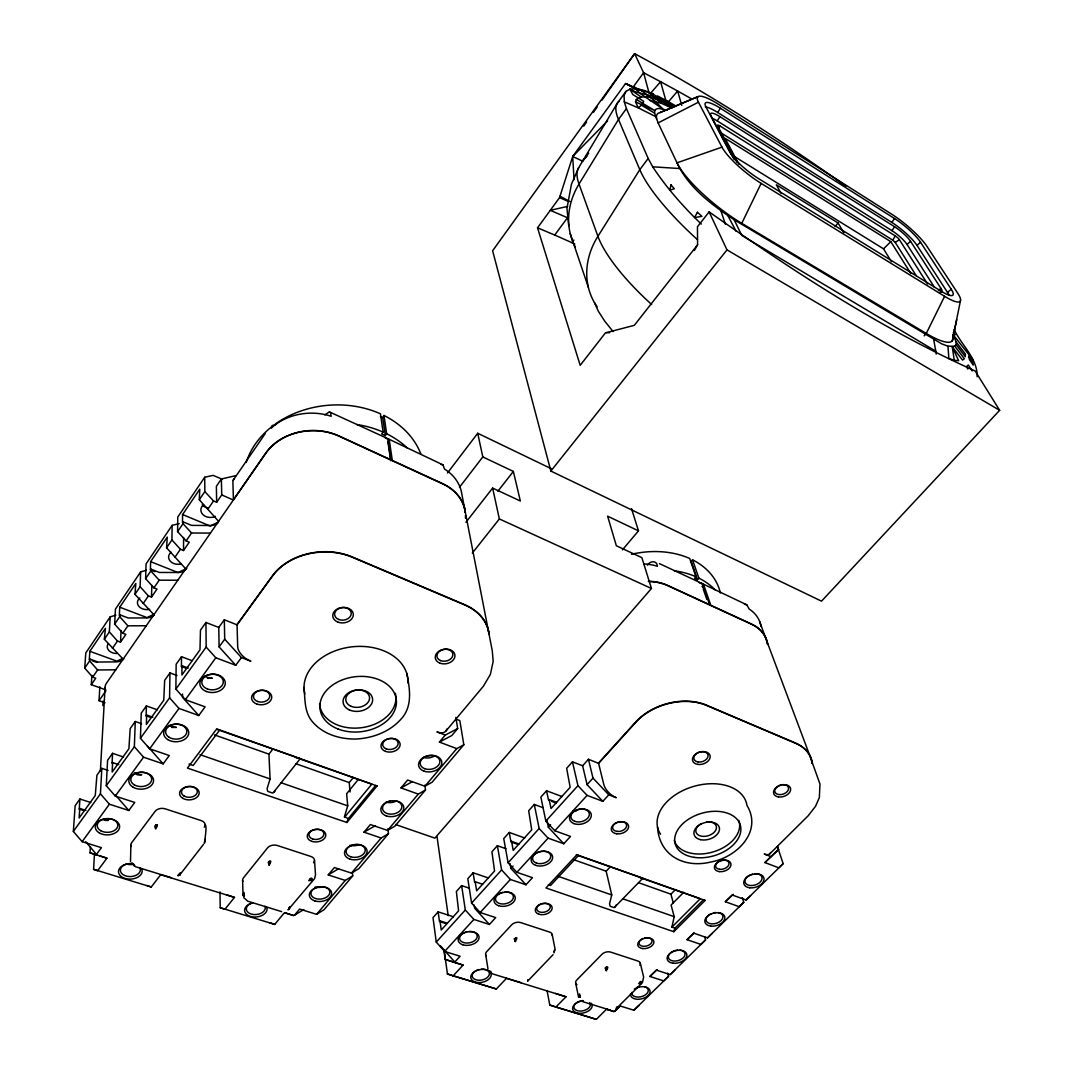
<?xml version="1.0" encoding="UTF-8"?>
<svg xmlns="http://www.w3.org/2000/svg" width="1073" height="1073" viewBox="0 0 1073 1073"><rect width="100%" height="100%" fill="white"/><g stroke="black" fill="none" stroke-linecap="round" stroke-linejoin="round"><path stroke-width="1.5" d="M186.031 668.211L181.431 666.507L181.511 656.73L191.973 660.646M91.902 675.454L91.299 684.695L105.516 689.751A12.554 8.96 0.4 0 1 106.348 683.38L218.584 521.33L199.31 499.723L199.779 489.167L182.571 514.544L182.504 522.591L183.014 521.84L191.571 525.381L210.429 525.515A9.63 7.498 0.1 0 0 218.382 522.35M188.271 668.05L181.994 665.716L181.927 674.971L199.98 649.862L200.463 630.173L205.949 622.488L218.771 627.437L219.107 646.912L235.752 665.287L241.425 657.588L250.867 661.183A14.472 8.302 34.9 0 1 237.683 646.67L237.053 624.553L272.448 575.785A57.607 43.671 -5.1 0 1 352.32 556.967L464.542 604.609A55.246 40.989 -9.3 0 1 488.939 633.781M179.218 523.557L172.136 525.368L171.921 539.96L180.412 549.255L183.523 550.516L189.237 542.187L186.125 540.926L177.595 531.618L183.014 523.678L183.014 521.84M182.558 694.043L182.544 697.329L198.76 715.503L205.131 706.852L185.347 699.703L175.878 689.094L176.16 664.227L181.511 656.73M183.523 550.516L183.604 537.493M177.595 531.618L177.756 517.065L204.715 477.257L213.138 475.366L221.937 479.162M141.582 723.712L135.265 721.499L134.366 746.728L143.554 757.203L163.15 763.869L169.279 755.54L149.657 748.806L140.429 738.304L169.588 697.839L169.95 672.919L177.018 675.507M185.696 568.824L166.583 547.82L167.267 537.117L150.622 561.648L150.394 569.83L154.995 571.654M146.357 570.259L140.643 571.896L140.12 586.703L148.409 595.917L151.494 597.111L151.816 585.55M150.676 717.408L146.116 715.812L146.397 705.913L157.436 709.83M152.889 717.247L146.652 715.047L146.384 724.423L163.767 700.24L164.665 680.322L169.95 672.919M151.494 597.111L157.02 589.064L153.935 587.856L145.606 578.642L150.824 570.957L150.877 569.106L159.367 572.459L177.984 572.486A9.509 7.229 0.5 0 0 185.79 569.401M140.429 738.304L141.247 713.129L146.397 705.913M145.606 578.642L146.076 563.861L172.136 525.368M130.879 845.242L130.504 861.364M153.895 614.735L134.943 594.294L135.828 583.471L119.733 607.197L119.331 615.5L119.814 614.802L128.224 617.994L146.612 617.914A9.389 6.961 0.7 0 0 154.271 614.896M667.138 110.237L658.943 108.427L656.274 108.99L654.785 110.546L654.557 113.108L658.125 122.912L677.023 162.828C688.544 187.762 711.855 204.876 734.147 219.737L941.571 343.789L947.942 346.203L954.809 346.217L956.083 344.607L956.191 342.046L953.629 335.782M115.924 615.097L110.184 616.881L109.352 631.917L117.467 641.037L120.525 642.164L121.088 630.455M123.502 757.015L112.571 753.313L112.075 763.319L112.598 762.581L118.781 764.66M112.598 762.581L112.142 772.05L128.894 748.753L130.182 728.634L135.265 721.499M120.525 642.164L125.876 634.384L122.805 633.244L114.663 624.11L119.72 616.68L119.814 614.802M108.091 770.427L101.828 768.348L100.433 793.832L109.392 804.2L128.827 810.477L134.742 802.443L115.28 796.099L106.281 785.718L107.595 760.274L112.571 753.313M114.663 624.11L115.441 609.115L140.643 571.896M100.406 770.816L105.06 687.605M123.14 659.144L104.349 639.253L105.422 628.322L89.85 651.284L89.287 659.68L89.743 658.996L98.099 662.041L116.246 661.88A9.268 6.706 0.9 0 0 123.771 658.916M99.896 855.878L106.924 858.185L97.603 870.766L93.592 869.345L94.491 853.29M102.86 705.658L103.115 701.085M85.719 841.688L96.463 854.43A13.869 9.134 -1.6 0 0 96.798 855.074L90.025 852.847L90.4 846.584M105.02 702.802L99.038 700.682L99.856 686.8M83.976 810.638L79.254 809.122L79.939 799.023L90.776 802.524M85.88 810.383L79.764 808.425L79.12 817.988L95.269 795.509L96.919 775.229L101.828 768.348M91.299 684.695L95.738 678.243L92.694 677.143L84.727 668.103L89.622 660.914L89.743 658.996M96.463 854.43L101.425 847.67L82.138 841.688L73.353 831.427L75.137 805.743L79.939 799.023M84.727 668.103L85.786 652.921L110.184 616.881M205.265 839.381L205.037 841.071L205.211 840.159C202.341 852.069 207.988 826.21 205.158 824.708M243.021 894.882L243.906 892.508L244.362 895.915L243.92 894.198L243.947 896.156L243.263 893.997L243.021 894.882L242.605 880.222M133.937 865.857L134.058 865.16L134.796 866.219L134.501 865.334M977.141 376.717C977.798 358.543 961.167 344.835 954.071 329.344M658.125 122.912L698.443 102.19A37.166 8.101 38.6 0 1 718.172 104.108L891.73 214.211A34.698 7.135 40 0 1 926.898 246.267L957.787 293.305A36.174 7.726 40.4 0 1 944.602 296.309L761.146 183.389A38.735 8.839 38.9 0 1 721.968 147.135L677.023 162.828A63.803 15.76 38.8 0 0 741.765 223.332L926.281 333.448A59.605 13.801 40.4 0 0 953.039 337.257L960.496 300.494M616.975 1006.769L616.264 1008.218M952.274 340.785L956.727 319.687M527.742 980.816L527.795 979.636M683.769 892.253L671.094 905.062L674.193 916.65L671.899 927.139L674.957 928.185L703.298 899.845L705.109 900.408L673.804 931.699L545.969 887.961L576.952 854.685M673.804 931.699L674.957 928.185M610.711 866.407L606.165 871.209L611.744 894.949L609.558 903.721L609.974 905.974A2.441 1.341 45.5 0 0 610.966 906.537L613.515 907.409A2.441 1.341 45.5 0 0 614.386 907.49L642.794 878.291L639.24 877.218A2.468 1.314 45.1 0 1 638.247 876.654L577.341 855.248M625.948 91.406L624.07 95.591L624.298 101.855L638.341 107.904L641.466 105.154L643.72 101.358L632.788 94.531L629.945 89.193L625.948 91.406L617.23 103.357L578.669 167.71L571.426 184.261L566.96 208.47L568.744 225.853M358.154 779.642L346.633 793.738L347.732 805.85L344.433 816.701L348.282 818.619L375.617 785.53L377.066 785.959L346.874 822.481L187.44 768.08L216.733 728.889L377.066 785.959M346.874 822.481L348.282 818.619M655.657 116.595L638.341 107.904L635.524 101.922L636.302 99.481C647.408 91.782 662.001 102.525 672.717 106.763L667.661 101.291L657.601 96.007M273.025 748.874L268.934 754.158L270.074 778.944L267.11 788.561L267.579 791.083A2.709 1.703 37 0 0 268.746 791.726L271.925 792.813A2.696 1.69 37.1 0 0 273.065 792.96L300.158 758.772M835.17 178.494L845.926 186.192C778.193 137.894 707.885 93.083 634.612 53.65L492.614 250.747L550.851 471.06L821.516 601.162L999.647 410.315L975.156 370.976C880.651 328.499 793.551 271.442 709.105 211.864L697.45 226.779L697.598 244.765L634.317 325.334L605.413 332.885L580.185 365.33L537.533 227.811L559.556 197.62L572.7 156.497L625.546 83.546L642.298 90.803M314.51 860.372L315.516 874.871L314.537 878.653L288.06 909.891L289.053 908.335M616.076 905.062L614.923 907.128M275.265 790.345L274.38 791.995M289.321 909.193L289.992 906.779L288.892 907.785M741.765 223.332L761.146 183.389M944.602 296.309L926.281 333.448L924.175 335.836M203.535 844.317L179.499 875.286L179.929 874.415L178.038 875.809L179.312 874.227L177.877 875.38M718.628 128.264L719.903 125.943L895.231 235.886A4.051 0.858 40 0 1 899.375 239.668L927.568 283.969M694.338 250.519L697.598 244.765M916.248 275.707L895.244 242.431L892.79 240.178L895.231 235.886M179.499 875.286L180.385 872.832L179.285 873.905M705.31 106.884A26.517 5.848 38.6 0 1 717.689 112.477L720.412 108.252L894.52 218.53A25.591 5.258 40 0 1 920.527 242.243L951.228 289.241L947.513 292.446A25.806 5.58 40.4 0 1 949.109 295.477M711.694 118.057A15.894 3.541 38.6 0 1 717.207 120.9L719.943 116.675L894.614 226.765A15.666 3.259 40 0 1 910.575 241.331L940.927 288.382A16.323 3.527 40.4 0 1 939.854 292.084M150.394 569.83L150.877 569.106M104.349 639.253L109.352 631.917M134.943 594.294L140.12 586.703M166.583 547.82L171.921 539.96M199.31 499.723L204.836 491.595L204.715 477.257M235.725 475.688L221.387 478.974L216.384 486.31L216.652 502.298L213.527 500.97L204.836 491.595M92.694 677.143L97.616 669.981L115.763 669.793M112.437 648.36L117.467 641.037M122.805 633.244L127.888 625.827L146.263 625.747M143.219 603.495L148.409 595.917M153.935 587.856L159.193 580.198L177.81 580.211M175.033 557.088L180.412 549.255M186.125 540.926L191.557 532.999L210.429 533.107M207.961 509.085L213.527 500.97M642.445 982.506L643.639 977.034L640.313 963.246M216.652 502.298L221.722 494.921L221.387 478.974M233.23 480.141L265.125 433.76M218.584 521.33L265.796 453.302A52.845 42.357 -3.6 0 1 339.001 436.175L442.559 483.829A50.833 39.983 -8.5 0 1 465.347 512.532M99.038 700.682L105.972 690.704M947.513 292.446L916.986 245.368A24.759 5.15 40 0 0 891.824 222.406L894.52 218.53M934.543 287.43L907.034 244.47A14.848 3.125 40 0 0 891.904 230.641L894.614 226.765M583.739 126.104L586.609 122.014M593.329 112.437L597.178 106.965M601.98 100.138L634.612 53.65L643.599 72.723L649.058 92.962M79.254 809.122L79.764 808.425M146.116 715.812L146.652 715.047M181.431 666.507L181.994 665.716M218.771 627.437L224.311 619.751L237.053 624.862L272.462 576.094A57.607 43.671 -5.1 0 1 352.346 557.276L464.596 604.904A55.26 40.989 -9.3 0 1 489.006 634.076M73.353 831.427L100.433 793.832M106.281 785.718L134.366 746.728M175.878 689.094L206.164 647.073L205.949 622.488M382.042 418.162L383.986 415.479A90.749 72.642 -4.7 0 1 420.951 454.255M219.107 646.912L224.713 639.173L224.311 619.751M82.138 841.688L109.392 804.2M115.28 796.099L143.554 757.203M149.657 748.806L179.003 708.435L198.76 715.503M185.347 699.703L215.834 657.776L235.752 665.287M275.278 424.076A90.749 72.642 -4.7 0 1 380.446 413.816L383.088 432.097L381.747 433.935L385.328 435.611L386.656 433.774L383.986 415.479M624.298 101.855L626.431 108.601L618.504 119.452L579.018 184.033A75.781 65.802 -26.5 0 0 575.423 247.259M537.533 227.811L554.728 235.041L567.469 217.752L550.288 210.321L567.617 206.405M553.856 951.577L554.996 949.444L553.936 952.851M554.728 235.041L571.936 242.686L573.894 240.057M188.996 764.03L193.167 765.465L219.683 730.042M626.431 108.601L648.186 158.455L639.803 169.668L597.916 236.301A79.389 67.358 -25.3 0 0 597.111 306.811M447.495 472.978L477.713 433.264L551.361 468.74M93.592 869.345L151.266 887.009L160.722 874.71L234.504 897.39L224.887 909.314L220.22 907.704L219.978 891.878M459.472 487.276L482.81 456.924L477.713 433.264M607.6 120.833L572.7 156.497L582.559 161.111L588.701 153.211M465.937 522.269L492.628 488.081L520.338 500.997L513.363 471.436L482.81 456.924M497.859 491.219L513.363 471.436M472.308 553.118L499.361 518.943L492.628 488.081M550.851 471.06L726.998 249.875L709.105 211.864M350.093 791.941L349.221 782.579L353.379 777.469M344.487 817.318L371.795 784.175L299.904 758.919M835.089 226.564L838.053 222.969L776.315 184.784L781.144 193.489M220.22 907.704L274.715 924.403L284.425 912.734L293.492 915.51A12.916 8.356 -6.2 0 0 294.418 915.296L303.807 909.528M446.046 730.887L483.387 686.224L490.374 674.448L493.178 661.384L492.266 650.721L488.148 629.569M294.418 915.296L299.622 909.072L316.589 914.33L324.113 909.663L352.722 875.903L352.427 872.59M352.722 875.903L345.278 880.423L328.217 874.911L334.387 867.534L351.461 873.1L358.892 868.62L388.48 833.694L387.93 828.772M388.48 833.694L381.143 838.013L363.988 832.179L370.373 824.547L387.554 830.435L394.864 826.17L425.498 790.01L424.828 785.128M425.498 790.01L418.282 794.1L401.034 787.931L407.646 780.017L424.921 786.254L432.111 782.217L463.831 744.769L459.821 720.6L455.676 718.99M463.831 744.769L456.749 748.619L439.394 742.073L445.282 735.059L457.675 728.554L455.851 717.381M457.675 728.554L451.84 735.501L439.394 742.073M622.407 549.886L638.489 530.853L631.528 508.709M316.589 914.33L345.278 880.423M351.461 873.1L381.143 838.013M387.554 830.435L418.282 794.1M424.921 786.254L456.749 748.619M667.741 102.619L677.653 91.031L691.911 99.051M650.479 93.364L660.592 81.709L677.653 91.031L681.784 105.395M638.489 530.853L607.613 516.18L616.345 545.755L641.869 557.665L651.459 588.487L434.887 838.134L395.575 824.533M690.556 562.131L692.554 559.824A81.307 59.94 -16.5 0 1 720.399 593.007M582.559 161.111L586.918 156.122M631.461 554.258A81.307 59.94 -16.5 0 1 689.684 558.47L695.975 576.764L694.593 578.334L697.49 579.702L698.872 578.132L692.554 559.824M453.49 916.798L438.146 911.849L432.996 917.603L436.255 942.094L444.638 951.443L460.116 956.244L454.791 962.025A12.071 7.551 -10.4 0 0 454.979 962.575L463.107 965.083L453.128 975.867L447.428 973.976L444.088 949.525M468.794 888.015L461.631 885.627L456.36 891.502L458.587 910.829L441.244 930.009L439.997 920.889L447.387 923.249M488.523 878.009L473.113 872.792L467.801 878.733L471.584 903.09L480.168 912.533L495.713 917.603L489.395 924.457L473.864 919.427L465.32 910.011L461.631 885.627M506 848.73L497.362 845.698L491.93 851.774L494.559 871.008L476.64 890.831L475.205 881.765L482.609 884.259M524.71 837.959L509.232 832.447L503.733 838.59L508.092 862.786L516.864 872.322L532.49 877.687L525.958 884.769L510.359 879.458L501.614 869.935L497.362 845.698M542.965 807.661L534.287 804.455L528.667 810.732L531.725 829.845L513.216 850.339L511.553 841.339L519.01 843.968M562.091 796.582L546.546 790.761L540.872 797.105L545.835 821.113L554.821 830.757L570.501 836.43L563.754 843.754L548.088 838.134L539.142 828.517L534.287 804.455M812.167 763.225A49.237 32.847 -18.1 0 0 795.401 742.972L706.342 705.109A50.726 35.02 -16.2 0 0 635.753 721.968L598.533 763.064L603.804 784.511A12.836 6.572 43.3 0 0 616.278 797.695L608.807 794.838L602.838 801.33L587.065 784.645L582.626 765.76L572.459 761.83L566.651 768.308L570.165 787.3L551.026 808.492L549.135 799.546L556.619 802.336M439.997 920.889L439.461 921.492L438.146 911.849M475.205 881.765L474.642 882.382L473.113 872.792M511.553 841.339L510.976 841.97L509.232 832.447M549.135 799.546L548.544 800.217L546.546 790.761M582.626 765.76L588.46 759.268L598.6 763.372L635.833 722.263A50.726 35.02 -16.2 0 1 706.45 705.404L795.509 743.267A49.251 32.847 -18.1 0 1 812.274 763.52M436.255 942.094L465.32 910.011M471.584 903.09L501.614 869.935M508.092 862.786L539.142 828.517M545.835 821.113L577.945 785.677L572.459 761.83M525.958 884.769L510.922 868.419L513.068 866.045M563.754 843.754L548.357 827.229L550.583 824.775M587.065 784.645L592.993 778.126L588.46 759.268M444.638 951.443L473.864 919.427M480.168 912.533L510.359 879.458M516.864 872.322L548.088 838.134M554.821 830.757L587.105 795.388L602.838 801.33M548.343 884.702L550.556 885.466L578.602 855.369M324.797 414.875L329.384 411.898L386.562 438.079M453.128 975.867L496.356 988.984L506.402 978.415M527.581 981.232L553.038 954.715M647.448 565.149C649.903 560.79 657.172 560.119 657.4 566.289A46.407 34.484 -16.4 0 0 643.76 563.969M547.069 990.634L549.792 1005.066L555.894 1007.064L566.008 996.777L555.358 993.41M673.334 903.144L670.933 894.185L675.507 889.53M671.899 927.139L700.226 898.758L642.432 878.452M555.894 1007.064L596.333 1019.35L606.486 1009.25L613.85 1011.531A11.454 6.894 -13.3 0 0 614.681 1011.316L620.248 1006.058M769.81 853.826L808.184 815.762L815.56 806.239L819.356 797.534L819.973 784.041L809.686 755.325M616.21 1008.647L641.882 983.217M614.681 1011.316L620.114 1005.951L633.902 1010.23L638.837 1005.468M667.741 973.117L668.546 976.282L663.718 980.937L649.903 976.457L656.314 970.099L670.142 974.619L674.944 969.992M704.693 936.756L705.565 939.894L700.884 944.401L687.028 939.68L693.654 933.121L707.509 937.896L712.164 933.416M742.315 897.685L743.763 902.366L739.23 906.725L725.348 901.736L732.175 894.976L746.07 900.006L750.564 895.687M777.415 846.584L783.156 863.658L778.81 867.829L764.888 862.571L778.569 849.467L777.523 846.396M778.569 849.467L764.888 862.571M734.053 156.269L883.522 248.829L890.818 241.666L910.87 273.602M633.902 1010.23L668.546 976.282M670.142 974.619L705.565 939.894M707.509 937.896L743.763 902.366M746.07 900.006L783.156 863.658M649.903 976.457L657.172 969.603M725.348 901.736L733.315 894.278M687.028 939.68L694.097 933.041M133.642 864.892L131.657 863.202L132.837 863.403M907.034 244.47L910.575 241.331M916.986 245.368L920.527 242.243M938.446 290.515L940.927 288.382M895.244 242.431L899.375 239.668M328.217 874.911L338.666 868.714M363.988 832.179L375.443 825.62M401.034 787.931L412.287 781.707M217.671 522.457L210.228 526.038L182.571 514.544M186.836 568.395L178.078 572.58L150.622 561.648M154.136 614.185L146.988 617.592L119.733 607.197M122.51 658.5L116.89 661.156L89.85 651.284M659.855 112.638L698.067 96.61L659.855 112.638A61.55 14.606 38.6 0 0 656.636 118.741M640.916 96.865L629.945 89.193C647.341 86.685 660.23 100.03 674.904 106.643M276.244 424.331L272.032 425.632L271.281 428.087A52.161 42.129 -3.3 0 1 331.181 416.297L330.685 413.105L329.384 411.898M573.089 810.853L576.335 810.759A9.308 6.29 -13.2 0 1 574.068 810.611M105.047 820.443L108.386 820.349A10.234 6.867 -1.1 0 1 103.343 819.611M137.076 774.813L141.77 774.706A10.368 7.149 -1.3 0 1 134.527 772.855M171.626 727.44L176.388 727.36A10.529 7.444 -1.7 0 1 169.065 725.388M207.491 678.284L212.306 678.23A10.676 7.766 -2.2 0 1 204.93 676.138M441.083 464.475L443.015 464.877L444.437 468.981A50.19 39.808 -8.3 0 1 461.739 493.62L464.475 507.878M216.934 729.399L294.579 756.706A2.736 1.663 37.2 0 0 295.759 757.364L300.4 758.785M648.186 158.455L652.706 166.811L679.678 168.541M606.393 332.63L609.638 332.724M489.436 970.689L488.711 970.609L491.582 973.332L490.696 971.239M744.421 604.179L746.835 604.85L749.142 609.021A45.173 32.525 -18.5 0 1 760.958 626.391M640.903 90.065L655.348 101.385L662.846 108.896L639.924 93.364L635.967 88.885L653.296 93.74M954.232 360.206L958.672 360.756L952.261 346.834L954.232 360.206L948.867 358.597L947.942 346.203M649.554 100.393L661.209 103.223L671.966 108.051M447.428 973.976L496.356 988.984M549.792 1005.066L596.333 1019.35M443.887 949.779L445.215 959.477L453.155 961.918M505.745 978.133L566.008 996.777M135.292 866.649L171.465 877.768M281.663 911.634L247.809 901.226L243.678 897.565M90.025 852.847L106.924 858.185M492.319 973.801L521.357 982.747M582.813 1001.686L610.175 1010.122M613.85 1011.531L605.883 1009.009M293.492 915.51L284.667 912.667M445.215 959.477L463.107 965.083M440.963 921.975L445.469 923.41M226.323 894.734L234.504 897.39M295.759 757.364L299.743 758.678M269.792 922.713L274.715 924.403M200.021 754.668L270.074 778.944M281.113 782.767L347.732 805.85M557.933 876.265L611.744 894.949M622.783 898.785L674.193 916.65M146.961 885.52L151.266 887.009M214.52 734.911L268.934 754.158M295.652 763.627L349.221 782.579M512.492 842.506L517.038 844.116M573.237 859.527L606.165 871.209M638.609 882.717L670.933 894.185M576.375 854.577L705.109 900.408M639.24 877.218L642.754 878.264M92.305 660.78L96.838 662.417M551.589 801.343L556.149 803.033M770.937 856.589L764.231 854.041A12.339 5.861 45.6 0 0 770.629 852.485M445.282 735.059L436.899 731.88A13.56 7.457 39.6 0 0 446.824 729.036M635.524 101.922L654.785 110.546L636.302 99.481M629.945 89.193C641.936 96.047 659.023 93.713 667.755 105.945M221.722 494.921L233.418 500.045M559.556 197.62L568.247 201.442M499.361 518.943L651.459 588.487M571.936 242.686L574.82 244.027M659.452 563.62L700.749 582.907M701.93 583.457L746.835 604.85M388.024 438.763L443.015 464.877M380.405 416.847L382.753 417.96L385.328 435.611M625.546 83.546L637.845 89.931L633.687 86.336L643.599 72.723L660.592 81.709L665.877 100.621M626.444 83.855L637.845 89.931M560.012 196.185L569.857 201.563M667.661 101.291L676.057 106.079M726.998 249.875L999.647 410.315M936.206 354.144L935.763 351.179L741.778 235.443L734.147 219.737M641.466 105.154L654.557 113.108M720.198 132.355L892.79 240.178M890.818 241.666L725.066 138.283L738.881 164.303M717.207 120.9L891.904 230.641M717.689 112.477L891.824 222.406M648.977 92.627L661.209 103.223M701.299 224.083C683.219 206.713 666.507 187.775 652.706 166.811M592.993 778.126L608.807 794.838M577.945 785.677L587.105 795.388M183.014 523.678L191.557 532.999M489.395 924.457L474.695 908.268L474.186 905.049M224.713 639.173L241.425 657.588M150.824 570.957L159.193 580.198M206.164 647.073L215.834 657.776M440.48 945.903L454.791 962.025M119.72 616.68L127.888 625.827M169.588 697.839L179.003 708.435M89.622 660.914L97.616 669.981M147.323 745.883L163.15 763.869M115.441 795.053L128.827 810.477M514.866 939.908L515.845 941.034L515.228 939.103L516.542 939.492L515.335 938.674L516.743 938.647L515.375 938.245L516.81 937.829L514.208 938.821L515.389 941.638L514.624 940.216M953.32 332.536L955.211 334.749L952.878 334.374L972.701 359.428M613.112 331.584L604.689 321.095L598.399 311.318L594.455 302.626M952.261 346.834L962.521 360.099L964.332 358.758L954.809 346.217M956.191 342.046L965.365 354.05L965.284 356.719L956.083 344.607M972.165 370.99L968.383 365.035L966.384 366.577L967.846 369.045M883.522 248.829L891.435 261.651M838.053 222.969L843.834 232.734M737.044 162.452L717.622 125.796A4.346 0.966 38.6 0 1 719.903 125.943M734.254 159.743L711.117 115.964A16.779 3.688 38.6 0 1 719.943 116.675M698.443 102.19L721.968 147.135M727.977 215.807L735.998 231.111M765.009 636.343L809.579 755.03M759.738 621.723L764.915 636.101M703.258 589.131L706.825 599.472M691.414 562.051L697.49 579.702M570.232 233.632L588.353 287.256M720.935 210.871L725.402 224.27M657.494 826.894C659.184 856.16 684.95 868.661 711.52 861.86C736.507 857.314 762.903 831.709 746.956 805.394A46.072 30.42 -16.2 0 0 691.039 787.233A46.072 30.42 -16.2 0 0 660.579 834.231M547.042 820.885L548.357 827.229M575.678 983.069L578.521 996.978M552.166 934.395L554.929 948.371M464.515 508.133L488.094 629.274M510.051 863.617L510.922 868.419M933.725 339.604L935.763 351.179M485.734 954.849L487.974 968.973M390.706 460.733L388.118 443.042A10.234 3.702 -65.3 0 0 387.715 441.768M406.707 673.24C409.899 688.584 412.877 706.503 400.994 719.151C389.7 731.84 372.868 738.117 356.196 739.029C340.195 739.324 323.375 734.428 312.619 721.968C304.169 712.405 305.148 699.234 304.021 687.417M437.046 836.792L448.206 915.671M572.7 156.497L574.042 179.741M578.669 167.71A114.771 32.431 38.5 0 0 579.018 184.033L597.916 236.301A120.015 35.637 39 0 0 651.633 304.517M951.228 289.241A26.677 5.7 40.4 0 1 941.423 291.373L758.544 178.601A28.569 6.518 38.9 0 1 729.747 151.964L705.954 106.938A27.415 5.969 38.6 0 1 720.412 108.252M619.309 101.197A123.623 30.312 38.7 0 0 618.504 119.452L639.803 169.668A129.39 33.37 39.1 0 0 697.53 239.748M576.992 984.719A6.223 3.809 -12.7 0 1 576.738 980.038L602.06 954.219A6.29 3.903 -13.3 0 1 610.711 952.113L637.925 961.046A6.237 3.823 -13.9 0 1 639.924 965.311M486.257 955.802A6.425 4.037 -10.9 0 1 486.673 951.684L511.741 924.752A6.492 4.131 -11.5 0 1 520.673 922.592L549.564 932.061A6.425 4.051 -12.1 0 1 552.233 935.455M738.774 820.349A33.8 22.131 -16.2 0 1 713.679 851.761A33.8 22.131 -16.2 0 1 674.22 840.333M644.591 937.963A6.693 4.158 -14.2 0 1 651.78 942.309A6.693 4.158 -14.2 0 1 641.118 945.836A6.693 4.158 -14.2 0 1 642.942 938.513M542.267 903.533A6.934 4.44 -12.1 0 1 550.073 908.147A6.934 4.44 -12.1 0 1 539.075 911.809A6.934 4.44 -12.1 0 1 540.564 904.096M782.861 784.658A7.149 4.708 -18.3 0 1 787.354 791.405A7.149 4.708 -18.3 0 1 775.658 793.148A7.149 4.708 -18.3 0 1 781.05 784.926M634.277 989.105A9.952 6.009 -13.9 0 1 649.299 989.199A9.952 6.009 -13.9 0 1 641.721 998.829A9.952 6.009 -13.9 0 1 630.616 993.772M591.357 1003.282A9.965 6.009 -12.7 0 1 584.798 1012.617A9.965 6.009 -12.7 0 1 572.606 1008.861A9.965 6.009 -12.7 0 1 583.39 1000.827M754.896 873.757A8.825 5.58 -16.8 0 1 760.596 881.644A8.825 5.58 -16.8 0 1 746.097 883.87A8.825 5.58 -16.8 0 1 752.642 874.106M767.611 644.457A45.683 32.592 -18.4 0 0 751.516 624.245L667.849 585.697A46.957 34.577 -16.4 0 0 648.494 581.499M481.321 969.16A8.745 5.419 -10.6 0 1 488.363 976.457A8.745 5.419 -10.6 0 1 473.81 978.737A8.745 5.419 -10.6 0 1 479.068 969.523M589.721 1002.611A8.436 5.083 -12.7 0 1 584.181 1010.511A8.436 5.083 -12.7 0 1 573.867 1007.332A8.436 5.083 -12.7 0 1 582.974 1000.532M505.075 891.985A9.08 5.875 -11.2 0 1 512.277 899.992A9.08 5.875 -11.2 0 1 497.161 902.286A9.08 5.875 -11.2 0 1 502.727 892.347M468.941 931.471A8.946 5.673 -10.4 0 1 476.211 939.13A8.946 5.673 -10.4 0 1 461.296 941.437A8.946 5.673 -10.4 0 1 466.621 931.833M699.127 582.652A11.521 6.143 -65.1 0 1 702.963 585.523L709.615 604.729L667.768 585.442A46.957 34.577 -16.4 0 0 648.414 581.258M702.024 586.341A9.214 4.922 -65.1 0 1 702.748 587.642M700.307 583.202A11.508 6.156 -65.1 0 1 704.143 586.073L710.809 605.279L751.422 624.003A45.683 32.579 -18.4 0 1 767.517 644.202M717.877 912.56A8.678 5.405 -15.7 0 1 721.11 920.54A8.678 5.405 -15.7 0 1 707.657 922.632A8.678 5.405 -15.7 0 1 711.359 913.579M713.518 912.855A8.678 5.405 -15.7 0 1 715.745 912.519M679.92 950.088A8.544 5.244 -14.8 0 1 682.294 958.618A8.544 5.244 -14.8 0 1 668.68 958.417A8.544 5.244 -14.8 0 1 677.801 950.061M645.007 986.865A8.41 5.083 -13.9 0 1 643.264 996.026A8.41 5.083 -13.9 0 1 631.823 992.404M636.785 987.495A8.41 5.083 -13.9 0 1 638.864 986.811M674.085 570.756A82.313 60.101 -16.5 0 1 695.975 576.764M698.872 578.132A82.313 60.101 -16.5 0 1 715.222 589.962M706.57 822.012A10.556 6.907 -16.2 0 1 715.651 830.354A10.556 6.907 -16.2 0 1 699.1 835.438A10.556 6.907 -16.2 0 1 701.527 823.554M242.887 881.416A7.055 4.627 -5.1 0 1 243.477 877.848L267.606 847.818A7.122 4.748 -5.5 0 1 277.317 845.497L311.022 856.522A7.028 4.668 -6.4 0 1 313.557 862.772M131.241 846.476A7.377 4.882 -2.1 0 1 131.657 842.734L155.196 811.242A7.444 5.03 -2.4 0 1 165.242 808.841L201.281 820.63A7.337 4.936 -3.4 0 1 204.299 827.216M304.812 694.016A52.175 37.917 -6.8 0 1 352.44 646.778A52.175 37.917 -6.8 0 1 407.968 683.032M266.667 907.154A11.28 7.27 -5.4 0 1 258.901 916.57A11.28 7.27 -5.4 0 1 245.02 912.305A11.28 7.27 -5.4 0 1 252.759 902.876M141.582 868.714A11.843 7.739 -2.3 0 1 132.006 878.988A11.843 7.739 -2.3 0 1 118.486 871.383A11.843 7.739 -2.3 0 1 132.744 863.738M434.994 755.58A9.831 6.907 -9.2 0 1 423.392 757.39M322.074 887.022A9.402 6.17 -6.8 0 1 315.1 886.969M359.267 844.572A9.536 6.411 -7.4 0 1 349.959 845.256M395.468 801.437A9.684 6.653 -8.3 0 1 386.039 802.081M139.892 867.789A10.019 6.545 -2.2 0 1 131.805 876.48A10.019 6.545 -2.2 0 1 120.377 870.055A10.019 6.545 -2.2 0 1 132.422 863.577M133.79 864.248A9.952 6.545 -2.1 0 1 126.373 864.006M264.951 906.229A9.536 6.156 -5.4 0 1 258.392 914.196A9.536 6.156 -5.4 0 1 246.656 910.588A9.536 6.156 -5.4 0 1 253.201 902.621M180.881 564.009A9.456 7.203 0.6 0 1 170.071 560.964A9.456 7.203 0.6 0 1 171.076 552.219M149.63 609.316A9.335 6.948 0.9 0 1 138.927 606.433A9.335 6.948 0.9 0 1 139.798 598.01M117.037 653.484A9.214 6.693 1 0 1 108.185 643.76M385.274 438.025A12.796 4.627 -65.3 0 1 388.01 440.52L390.84 459.794L338.961 435.933A52.845 42.357 -3.6 0 0 265.782 453.047L233.418 499.777L232.895 481.925A13.037 6.559 33.8 0 1 234.316 478.799M386.736 438.709A12.796 4.641 -65.3 0 1 389.472 441.191L392.316 460.478L442.505 483.574A50.82 39.983 -8.5 0 1 465.306 512.277M465.508 515.268A50.82 39.983 -8.5 0 1 465.427 518.246M215.458 516.368A9.577 7.484 0.2 0 1 203.012 514.732A9.577 7.484 0.2 0 1 203.427 504.873M208.149 508.079A9.509 7.471 0.4 0 1 202.234 504.739M392.503 800.713A9.751 6.653 -8.3 0 1 400.833 809.78A9.751 6.653 -8.3 0 1 384.563 812.154A9.751 6.653 -8.3 0 1 389.982 801.075M395.333 693.265A38.306 27.63 -6.9 0 1 361.99 727.628A38.306 27.63 -6.9 0 1 319.606 703.808M322.906 886.754A9.469 6.17 -6.8 0 1 328.083 895.968A9.469 6.17 -6.8 0 1 312.632 896.948A9.469 6.17 -6.8 0 1 318.01 887.063M246.227 462.49A90.749 72.642 -4.7 0 1 271.375 427.027M356.813 424.519A91.996 73.031 -4.9 0 1 383.088 432.097M386.656 433.774A91.996 73.031 -4.9 0 1 407.458 448.138M243.37 894.211L243.289 895.942L243.517 894.332M579.098 995.476L578.977 997.018L579.541 995.61L579.822 997.273L579.796 995.516L580.319 997.099L579.608 993.947L578.669 996.576L579.098 995.476M671.001 184.864L669.78 190.162L674.313 188.741L671.001 184.864M697.423 212.266L694.539 217.537L701.93 216.384L697.423 212.266M309.708 879.35L308.796 880.651L312.176 880.316L310.566 880.034L312.176 879.109L310.379 879.753L311.827 878.572L310.097 879.525L311.264 878.116L309.708 879.35M639.669 982.466L638.757 983.579L641.05 983.7L640.192 983.565L641.654 982.667L640.299 983.029L641.641 982.157L639.964 982.6L641.024 981.326L639.669 982.466M155.987 824.896L154.861 826.009L155.706 829L155.505 826.693L156.578 827.498L155.706 826.237L156.94 826.586L155.853 825.754L157.221 825.66L155.947 825.298L157.409 824.788L155.987 824.896M269.363 861.337L268.237 862.397L269.189 865.348L268.961 863.108L270.061 863.899L269.135 862.652L270.409 863.027L269.269 862.182L270.664 862.115L269.35 861.74L270.812 861.257L269.363 861.337M606.258 967.175L605.132 968.087L606.379 970.85L606.044 968.798L607.224 969.576L606.191 968.383L607.519 968.785L606.285 967.967L607.694 967.953L606.312 967.551L607.747 967.162L606.258 967.175M972.272 361.118L968.624 356.142L969.496 359.737L973.265 365.075L972.272 361.118M749.651 887.773A10.435 6.599 -16.8 0 0 764.003 878.452A10.435 6.599 -16.8 0 0 747.975 876.4A10.435 6.599 -16.8 0 0 749.651 887.773M617.029 831.414A7.149 4.748 -14.2 0 0 626.578 824.909A7.149 4.748 -14.2 0 0 615.258 823.367A7.149 4.748 -14.2 0 0 617.029 831.414M616.72 833.788A8.839 5.875 -14.2 0 0 628.523 825.754A8.839 5.875 -14.2 0 0 614.534 823.849A8.839 5.875 -14.2 0 0 616.72 833.788M719.581 869.304A6.907 4.426 -16.3 0 0 729.01 863.108A6.907 4.426 -16.3 0 0 718.32 861.713A6.907 4.426 -16.3 0 0 719.581 869.304M694.271 857.381A33.88 22.131 -16.2 0 0 740.705 826.907A33.88 22.131 -16.2 0 0 688.343 819.343A33.88 22.131 -16.2 0 0 694.271 857.381M642.74 948.572A8.262 5.137 -14.2 0 0 653.846 941.329A8.262 5.137 -14.2 0 0 640.836 939.881A8.262 5.137 -14.2 0 0 642.74 948.572M538.847 914.223A8.571 5.486 -12.1 0 0 552.139 908.523A8.571 5.486 -12.1 0 0 540.148 904.472A8.571 5.486 -12.1 0 0 538.847 914.223M719.312 871.611A8.53 5.472 -16.3 0 0 730.968 863.953A8.53 5.472 -16.3 0 0 717.757 862.236A8.53 5.472 -16.3 0 0 719.312 871.611M778.448 796.931A8.825 5.821 -18.3 0 0 790.64 788.816A8.825 5.821 -18.3 0 0 777.174 786.817A8.825 5.821 -18.3 0 0 778.448 796.931M698.094 761.978A7.337 5.003 -16.7 0 0 708.059 755.151A7.337 5.003 -16.7 0 0 696.659 753.407A7.337 5.003 -16.7 0 0 698.094 761.978M697.785 764.405A9.067 6.17 -16.7 0 0 710.125 755.969A9.067 6.17 -16.7 0 0 696.028 753.809A9.067 6.17 -16.7 0 0 697.785 764.405M710.795 926.093A10.261 6.398 -15.7 0 0 724.798 917.039A10.261 6.398 -15.7 0 0 708.891 915.148A10.261 6.398 -15.7 0 0 710.795 926.093M673.147 963.219A10.1 6.197 -14.8 0 0 686.814 954.42A10.1 6.197 -14.8 0 0 671.027 952.69A10.1 6.197 -14.8 0 0 673.147 963.219M475.272 981.996A10.341 6.411 -10.6 0 0 491.179 975.223A10.341 6.411 -10.6 0 0 476.452 970.663A10.341 6.411 -10.6 0 0 475.272 981.996M462.812 944.79A10.582 6.706 -10.4 0 0 479.068 937.802A10.582 6.706 -10.4 0 0 463.938 932.96A10.582 6.706 -10.4 0 0 462.812 944.79M498.663 905.719A10.743 6.934 -11.2 0 0 515.241 898.57A10.743 6.934 -11.2 0 0 500.045 893.447A10.743 6.934 -11.2 0 0 498.663 905.719M535.709 865.361A10.904 7.176 -12.2 0 0 552.622 858.024A10.904 7.176 -12.2 0 0 537.372 852.619A10.904 7.176 -12.2 0 0 535.709 865.361M574.015 823.635A11.079 7.431 -13.3 0 0 591.277 816.11A11.079 7.431 -13.3 0 0 575.96 810.383A11.079 7.431 -13.3 0 0 574.015 823.635M574.726 821.328A9.362 6.29 -13.3 0 0 589.318 814.957A9.362 6.29 -13.3 0 0 576.362 810.115A9.362 6.29 -13.3 0 0 574.726 821.328M536.42 863.081A9.214 6.076 -12.2 0 0 550.717 856.871A9.214 6.076 -12.2 0 0 537.814 852.297A9.214 6.076 -12.2 0 0 536.42 863.081M700.293 839.623A13.091 8.571 -16.2 0 0 719.5 828.96A13.091 8.571 -16.2 0 0 700.307 824.426A13.091 8.571 -16.2 0 0 700.293 839.623M423.889 771.098A11.709 8.168 -9.3 0 0 441.808 763.104A11.709 8.168 -9.3 0 0 424.881 756.787A11.709 8.168 -9.3 0 0 423.889 771.098M257.6 701.487A8.168 5.888 -3.9 0 0 269.766 695.894A8.168 5.888 -3.9 0 0 257.453 691.294A8.168 5.888 -3.9 0 0 257.6 701.487M256.702 704.009A10.1 7.27 -3.9 0 0 271.737 697.101A10.1 7.27 -3.9 0 0 256.527 691.414A10.1 7.27 -3.9 0 0 256.702 704.009M386.334 748.941A7.779 5.486 -8.1 0 0 398.163 743.616A7.779 5.486 -8.1 0 0 386.79 739.364A7.779 5.486 -8.1 0 0 386.334 748.941M337.941 728.969A38.413 27.643 -7 0 0 396.406 702.909A38.413 27.643 -7 0 0 340.114 680.805A38.413 27.643 -7 0 0 337.941 728.969M312.619 838.992A7.551 5.083 -6.4 0 0 323.952 833.936A7.551 5.083 -6.4 0 0 312.726 830.153A7.551 5.083 -6.4 0 0 312.619 838.992M311.814 841.366A9.335 6.277 -6.4 0 0 325.816 835.129A9.335 6.277 -6.4 0 0 311.948 830.462A9.335 6.277 -6.4 0 0 311.814 841.366M183.993 795.992A7.927 5.419 -2.8 0 0 197.124 792.88A7.927 5.419 -2.8 0 0 187.064 786.75A7.927 5.419 -2.8 0 0 183.993 795.992M182.705 798.272A9.805 6.693 -2.8 0 0 198.934 794.436A9.805 6.693 -2.8 0 0 186.514 786.858A9.805 6.693 -2.8 0 0 182.705 798.272M385.515 751.382A9.617 6.773 -8.1 0 0 400.135 744.81A9.617 6.773 -8.1 0 0 386.079 739.552A9.617 6.773 -8.1 0 0 385.515 751.382M440.547 660.579A8.034 5.915 -9.7 0 0 452.873 654.946A8.034 5.915 -9.7 0 0 441.285 650.225A8.034 5.915 -9.7 0 0 440.547 660.579M439.715 663.074A9.925 7.31 -9.7 0 0 454.952 656.126A9.925 7.31 -9.7 0 0 440.641 650.278A9.925 7.31 -9.7 0 0 439.715 663.074M338.639 619.47A8.343 6.277 -6 0 0 351.247 613.622A8.343 6.277 -6 0 0 338.88 608.565A8.343 6.277 -6 0 0 338.639 619.47M337.74 622.045A10.314 7.752 -6 0 0 353.325 614.816A10.314 7.752 -6 0 0 338.062 608.565A10.314 7.752 -6 0 0 337.74 622.045M386.253 815.882A11.535 7.86 -8.3 0 0 403.797 808.103A11.535 7.86 -8.3 0 0 386.964 802.135A11.535 7.86 -8.3 0 0 386.253 815.882M349.919 859.124A11.36 7.578 -7.5 0 0 367.1 851.533A11.36 7.578 -7.5 0 0 350.361 845.913A11.36 7.578 -7.5 0 0 349.919 859.124M314.805 900.891A11.199 7.296 -6.8 0 0 331.637 893.514A11.199 7.296 -6.8 0 0 315.006 888.189A11.199 7.296 -6.8 0 0 314.805 900.891M99.387 832.97A12.192 8.115 -1.2 0 0 119.398 828.262A12.192 8.115 -1.2 0 0 103.571 819.142A12.192 8.115 -1.2 0 0 99.387 832.97M132.918 787.126A12.353 8.45 -1.5 0 0 153.291 782.338A12.353 8.45 -1.5 0 0 137.398 772.734A12.353 8.45 -1.5 0 0 132.918 787.126M167.71 739.565A12.541 8.812 -1.8 0 0 188.446 734.697A12.541 8.812 -1.8 0 0 172.498 724.583A12.541 8.812 -1.8 0 0 167.71 739.565M206.499 691.535A12.728 9.188 -2.3 0 0 225.276 682.857A12.728 9.188 -2.3 0 0 205.922 675.628A12.728 9.188 -2.3 0 0 206.499 691.535M424.693 768.684A9.898 6.907 -9.3 0 0 439.836 761.924A9.898 6.907 -9.3 0 0 425.512 756.586A9.898 6.907 -9.3 0 0 424.693 768.684M207.424 688.987A10.757 7.779 -2.3 0 0 223.305 681.637A10.757 7.779 -2.3 0 0 206.928 675.534A10.757 7.779 -2.3 0 0 207.424 688.987M169.038 737.245A10.596 7.457 -1.8 0 0 186.568 733.127A10.596 7.457 -1.8 0 0 173.088 724.57A10.596 7.457 -1.8 0 0 169.038 737.245M134.246 784.819A10.448 7.149 -1.5 0 0 151.467 780.768A10.448 7.149 -1.5 0 0 138.028 772.654A10.448 7.149 -1.5 0 0 134.246 784.819M100.714 830.69A10.301 6.867 -1.2 0 0 117.628 826.706A10.301 6.867 -1.2 0 0 104.242 818.981A10.301 6.867 -1.2 0 0 100.714 830.69M350.71 856.764A9.603 6.411 -7.5 0 0 365.236 850.353A9.603 6.411 -7.5 0 0 351.072 845.591A9.603 6.411 -7.5 0 0 350.71 856.764M350.643 706.088A11.951 8.638 -6.9 0 0 369.514 698.939A11.951 8.638 -6.9 0 0 352.856 691.052A11.951 8.638 -6.9 0 0 350.643 706.088M349.235 709.857A14.848 10.703 -6.9 0 0 372.586 700.83A14.848 10.703 -6.9 0 0 351.783 691.186A14.848 10.703 -6.9 0 0 349.235 709.857"/></g></svg>
